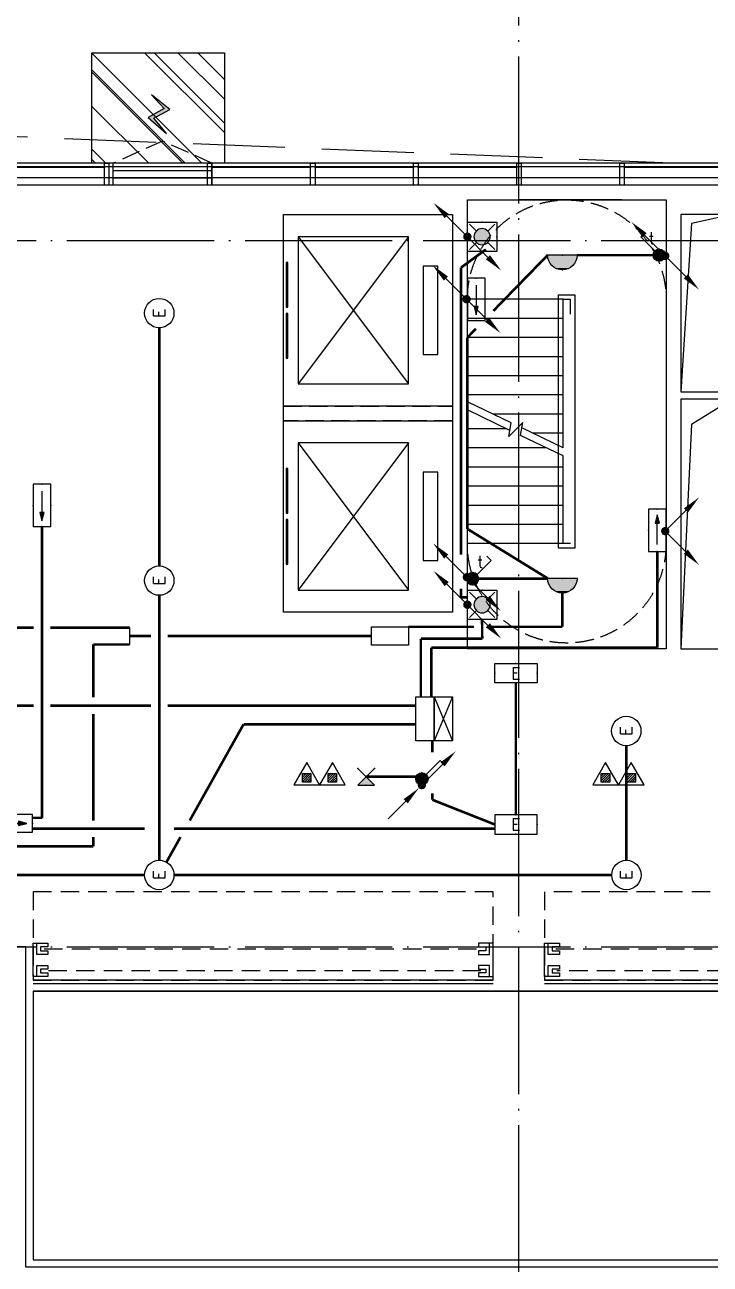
# Model space of a CAD drawing. Extents: x -2209072 to 495824, y -92434 to 572724.
# Drawn here: x 204899 to 214211, y 94390 to 111230 of the extents above; entities that cross this region are included whole.
import ezdxf
from ezdxf.enums import TextEntityAlignment as Align
from ezdxf.xclip import XClip

# ---------------------------------------------------------------- set-up
doc = ezdxf.new("R2010")
doc.units = 0
doc.header["$LTSCALE"] = 1000
doc.header["$MEASUREMENT"] = 0
for name, pattern in [('6#7#幕墙$0$DASH', [0.35, 0.25, -0.1]), ('DASH', [0.35, 0.25, -0.1]), ('X-104 6#7#平面$0$104-1112 结构$0$$AUDIT_BAD_LTYPE1', [0]), ('X-104 6#7#平面$0$109-34 轴网$0$L1$0$$AUDIT_BAD_LTYPE1', [0]), ('X-104 6#7#平面$0$CACHE', [0.375, 0.25, -0.125]), ('X-104 6#7#平面$0$DASH', [0.35, 0.25, -0.1]), ('X-104 6#7#平面$0$DOTE', [2.42, 2, -0.2, 0.02, -0.2]), ('梯段6、7$0$DASH', [0.35, 0.25, -0.1])]:
    doc.linetypes.add(name, pattern=pattern)
doc.layers.get('0').update_dxf_attribs({"linetype": 'CONTINUOUS'})
doc.layers.get('Defpoints').update_dxf_attribs({"linetype": 'CONTINUOUS'})
for name, color, linetype in [('6#7#幕墙$0$04-电动窗', 1, 'CONTINUOUS'), ('6#7#幕墙$0$A-C_玻璃幕墙', 140, 'CONTINUOUS'), ('6#7#幕墙$0$A-C_窗', 140, 'CONTINUOUS'), ('6#7#幕墙$0$A-O_屋面', 201, 'CONTINUOUS'), ('6#7#幕墙$0$A-TECH_结构', 21, 'CONTINUOUS'), ('6#7#幕墙$0$A-金属背板', 30, 'CONTINUOUS'), ('EQUIP-照明', 3, 'CONTINUOUS'), ('EQUIP-箱柜', 3, 'CONTINUOUS'), ('LWIRE', 4, 'CONTINUOUS'), ('TEL_TEXT', 3, 'CONTINUOUS'), ('WIRE-应急', 2, 'DASH'), ('WIRE-照明', 1, 'CONTINUOUS'), ('X-104 6#7#平面$0$A-C_玻璃幕墙', 140, 'CONTINUOUS'), ('X-104 6#7#平面$0$A-E_栏杆', 232, 'CONTINUOUS'), ('X-104 6#7#平面$0$A-E_楼梯', 171, 'CONTINUOUS'), ('X-104 6#7#平面$0$A-E_电梯', 171, 'CONTINUOUS'), ('X-104 6#7#平面$0$A-FC', 242, 'X-104 6#7#平面$0$CACHE'), ('X-104 6#7#平面$0$A-SUR_看线', 231, 'CONTINUOUS'), ('X-104 6#7#平面$0$A-TECH_结构', 21, 'CONTINUOUS'), ('X-104 6#7#平面$0$A_AXIS-轴线', 36, 'X-104 6#7#平面$0$DOTE'), ('X-104 6#7#平面$0$A_STR-砌块墙', 121, 'CONTINUOUS'), ('X-104 6#7#平面$0$EH_玻璃', 156, 'CONTINUOUS'), ('X-104 6#7#平面$0$EQUIP_消防-01', 7, 'CONTINUOUS'), ('梯段6、7$0$A-E_楼梯', 171, 'CONTINUOUS')]:
    doc.layers.add(name, color=color, linetype=linetype)
doc.layers.add('X-104 6#7#平面$0$000套内', color=226, linetype='CONTINUOUS', lineweight=30, plot=False)
doc.styles.add('_TEL_DIM', font='SIMPLEX', dxfattribs={"width": 0.8, "height": 3.5, "bigfont": 'HZTXT'})
doc.styles.get("Standard").update_dxf_attribs({"font": 'gbenor.shx', "bigfont": 'gbcbig.shx'})

# ---------------------------------------------------------------- blocks, each defined once
blk = doc.blocks.new('梯段6、7')
at = {"color": 8, "linetype": '梯段6、7$0$DASH'}
for centre, radius, start, end in [((49800, 3400), 1350, 0, 180), ((49800, -6700), 1350, 0, 180), ((49800, -9820), 1350, 180, 0), ((49800, -16500), 1350, 0, 180), ((49800, -19820), 1350, 180, 0), ((20965, -27260), 1650, 0, 180), ((49800, -27020), 1350, 0, 180), ((20965, -29600), 1650, 180, 0), ((49800, -29880), 1350, 180, 0), ((49800, -57378), 1350, 0, 180), ((20965, -58198), 1650, 0, 180), ((49800, -59458), 1350, 180, 0), ((20965, -60358), 1650, 180, 0), ((49800, -67528), 1350, 0, 180), ((20965, -68018), 1650, 0, 180), ((49800, -70128), 1350, 180, 0), ((20965, -70358), 1650, 180, 0), ((49800, -79978), 1350, 180, 0)]:
    blk.add_arc(centre, radius, start, end, dxfattribs=at)
at = {"layer": 'Defpoints'}
for points in [[(44800, 6850), (54800, 6850), (54800, -3150), (44800, -3150)], [(51150, 4950), (48450, 4950), (48450, -1150), (51150, -1150)], [(44800, -3150), (54800, -3150), (54800, -13150), (44800, -13150)], [(51150, -5150), (48450, -5150), (48450, -11250), (51150, -11250)], [(44800, -13150), (54800, -13150), (54800, -23150), (44800, -23150)], [(51150, -15150), (48450, -15150), (48450, -21250), (51150, -21250)], [(15665, -23150), (25665, -23150), (25665, -33150), (15665, -33150)], [(44800, -23150), (54800, -23150), (54800, -33150), (44800, -33150)], [(19315, -24850), (22615, -24850), (22615, -31250), (19315, -31250)], [(48450, -25150), (51150, -25150), (51150, -31250), (48450, -31250)], [(15665, -53908), (25665, -53908), (25665, -63908), (15665, -63908)], [(44800, -53908), (54800, -53908), (54800, -63908), (44800, -63908)], [(19315, -55608), (22615, -55608), (22615, -62008), (19315, -62008)], [(51150, -55908), (48450, -55908), (48450, -62008), (51150, -62008)], [(15665, -63908), (25665, -63908), (25665, -73908), (15665, -73908)], [(44800, -63908), (54800, -63908), (54800, -73908), (44800, -73908)], [(19315, -65608), (22615, -65608), (22615, -72008), (19315, -72008)], [(51150, -65908), (48450, -65908), (48450, -72008), (51150, -72008)], [(15665, -73908), (25665, -73908), (25665, -83908), (15665, -83908)], [(44800, -73908), (54800, -73908), (54800, -83908), (44800, -83908)], [(19315, -75608), (22615, -75608), (22615, -82008), (19315, -82008)], [(51150, -75908), (48450, -75908), (48450, -82008), (51150, -82008)]]:
    blk.add_lwpolyline(points, close=True, dxfattribs=at)
for points in [[(47328, -61608), (52128, -61608)], [(47328, -71608), (52128, -71608)], [(47328, -81608), (52128, -81608)]]:
    blk.add_lwpolyline(points, dxfattribs=at)
at = {"layer": '梯段6、7$0$A-E_楼梯'}
for p, q in [((49850, -16500), (49750, -16500)), ((49750, -16700), (49750, -16500)), ((49850, -18517), (49850, -16500)), ((49850, -16500), (51150, -16500)), ((49910, -16700), (49910, -16500)), ((49910, -16500), (51150, -16500)), ((49850, -16760), (51150, -16760)), ((51150, -17893), (51150, -16700)), ((49850, -17020), (51150, -17020)), ((49850, -17280), (51150, -17280)), ((49850, -17540), (51150, -17540)), ((49850, -17800), (51150, -17800)), ((50553, -18179), (51150, -17893)), ((50573, -18281), (51150, -18003)), ((51150, -19820), (51150, -18003)), ((49850, -18060), (50801, -18060)), ((50429, -18350), (50396, -18174)), ((50396, -18174), (50588, -18362)), ((50588, -18362), (50553, -18179)), ((49850, -18517), (50409, -18248)), ((49850, -18320), (50259, -18320)), ((49850, -18627), (50429, -18350)), ((50616, -18260), (51150, -18260)), ((50074, -18520), (51150, -18520)), ((49850, -19820), (49850, -18627)), ((49850, -18780), (51150, -18780)), ((49850, -19040), (51150, -19040)), ((49850, -19300), (51150, -19300)), ((49850, -19560), (51150, -19560)), ((49750, -19820), (49853, -19820)), ((49850, -19820), (51150, -19820)), ((49750, -27020), (49850, -27020)), ((65868, -53275), (106225, -53275)), ((66772, -53643), (68592, -54825)), ((66707, -53743), (68846, -55133)), ((66839, -56653), (68977, -55263)), ((65910, -56514), (63784, -56514)), ((66542, -56514), (65910, -56514)), ((66572, -56634), (63784, -56634)), ((66542, -56677), (68846, -58173)), ((66772, -56683), (68592, -57865)), ((66802, -59525), (64634, -59525)), ((66792, -59525), (106225, -59525)), ((49690, -78442), (49690, -77318)), ((49690, -77318), (49910, -77318)), ((49750, -78418), (49750, -77378)), ((49750, -77378), (49850, -77378)), ((49850, -77378), (49850, -80038)), ((49910, -77318), (49910, -80038)), ((48450, -80108), (48450, -80048)), ((49910, -80038), (49850, -80038))]:
    blk.add_line(p, q, dxfattribs=at)
for points in [[(49690, -19880), (49910, -19880), (49910, -16440), (49690, -16440), (49690, -19880)], [(49690, -29360), (49690, -26960), (49910, -26960), (49910, -29880)], [(51150, -29880), (51150, -29620)], [(66542, -53444), (66542, -53275), (66154, -53275)], [(66542, -53305), (66542, -53705), (66342, -53705), (66342, -53305)], [(68882, -54964), (68882, -54795), (68622, -54795), (68622, -54626), (68362, -54626), (68362, -54457), (68102, -54457), (68102, -54288), (67842, -54288), (67842, -54119), (67582, -54119), (67582, -53950), (67322, -53950), (67322, -53781), (67062, -53781), (67062, -53613), (66802, -53613), (66802, -53444), (66542, -53444)], [(68852, -54964), (68852, -54825), (68592, -54825), (68592, -54656), (68332, -54656), (68332, -54487), (68072, -54487), (68072, -54318), (67812, -54318), (67812, -54149), (67552, -54149), (67552, -53980), (67292, -53980), (67292, -53811), (67032, -53811), (67032, -53643), (66772, -53643), (66772, -53474), (66542, -53474)], [(66802, -56484), (66802, -56315), (67062, -56315), (67062, -56146), (67322, -56146), (67322, -55977), (67582, -55977), (67582, -55808), (67842, -55808), (67842, -55640), (68102, -55640), (68102, -55471), (68362, -55471), (68362, -55302), (68622, -55302), (68622, -55133), (68882, -55133), (68882, -54964), (69142, -54964)], [(66832, -56484), (66832, -56345), (67092, -56345), (67092, -56176), (67352, -56176), (67352, -56007), (67612, -56007), (67612, -55838), (67872, -55838), (67872, -55670), (68132, -55670), (68132, -55501), (68392, -55501), (68392, -55332), (68652, -55332), (68652, -55163), (68912, -55163), (68912, -54994), (69142, -54994)], [(69112, -54994), (69112, -55394), (68912, -55394), (68912, -54994)], [(68882, -58004), (68882, -57835), (68622, -57835), (68622, -57667), (68362, -57667), (68362, -57498), (68102, -57498), (68102, -57329), (67842, -57329), (67842, -57160), (67582, -57160), (67582, -56991), (67322, -56991), (67322, -56822), (67062, -56822), (67062, -56653), (66802, -56653), (66802, -56484), (66542, -56484)], [(68852, -58004), (68852, -57865), (68592, -57865), (68592, -57697), (68332, -57697), (68332, -57528), (68072, -57528), (68072, -57359), (67812, -57359), (67812, -57190), (67552, -57190), (67552, -57021), (67292, -57021), (67292, -56852), (67032, -56852), (67032, -56683), (66772, -56683), (66772, -56514), (66542, -56514)], [(66772, -56514), (66772, -56914), (66572, -56914), (66572, -56514)], [(66802, -59525), (66802, -59356), (67062, -59356), (67062, -59187), (67322, -59187), (67322, -59018), (67582, -59018), (67582, -58849), (67842, -58849), (67842, -58680), (68102, -58680), (68102, -58511), (68362, -58511), (68362, -58342), (68622, -58342), (68622, -58173), (68882, -58173), (68882, -58004), (69142, -58004)]]:
    blk.add_lwpolyline(points, dxfattribs=at)
for p in [(66792, -53444), (66792, -53613), (66792, -53781), (66792, -53950), (66792, -54119), (66792, -54288), (66792, -54457), (66792, -54626), (66792, -54795), (66792, -54964), (66792, -55133), (66792, -55302), (66792, -55471), (66792, -55640), (66792, -55808), (66792, -55977), (66792, -56146), (66792, -56315), (66792, -56484), (66792, -56653), (66792, -56822), (66792, -56991), (66792, -57160), (66792, -57329), (66792, -57498), (66792, -57667), (66792, -57835), (66792, -58004), (66792, -58173), (66792, -58342), (66792, -58511), (66792, -58680), (66792, -58849), (66792, -59018), (66792, -59187), (66792, -59356)]:
    blk.add_point(p, dxfattribs=at)
blk = doc.blocks.new('*U1332')
at = {"layer": 'X-104 6#7#平面$0$A-E_栏杆'}
for points in [[(-6250, 50), (0, 50)], [(-6250, 0), (0, 0)]]:
    blk.add_lwpolyline(points, dxfattribs=at)
at = {"layer": 'X-104 6#7#平面$0$A-FC'}
for p, q in [((-150, 475), (-6085, 475)), ((-6085, 174), (-165, 174))]:
    blk.add_line(p, q, dxfattribs=at)
blk.add_lwpolyline([(0, 50), (-6250, 50), (-6250, 1250), (0, 1250)], close=True, dxfattribs=at)
at = {"layer": 'X-104 6#7#平面$0$A-FC', "ltscale": 1000}
for points in [[(-6200, 100), (-6200, 250), (-6050, 250), (-6050, 200), (-6150, 200), (-6150, 150), (-6050, 150), (-6050, 100), (-6250, 100), (-6250, 550), (-6050, 550), (-6050, 500), (-6150, 500), (-6150, 450), (-6050, 450), (-6050, 400), (-6200, 400), (-6200, 550)], [(-50, 100), (-50, 250), (-200, 250), (-200, 200), (-100, 200), (-100, 150), (-200, 150), (-200, 100), (0, 100), (0, 550), (-200, 550), (-200, 500), (-100, 500), (-100, 450), (-200, 450), (-200, 400), (-50, 400), (-50, 550)]]:
    blk.add_lwpolyline(points, dxfattribs=at)
blk = doc.blocks.new('*U1335')
at = {"layer": 'X-104 6#7#平面$0$A-E_栏杆'}
for points in [[(-5250, 50), (0, 50)], [(-5250, 0), (0, 0)]]:
    blk.add_lwpolyline(points, dxfattribs=at)
at = {"layer": 'X-104 6#7#平面$0$A-FC'}
for p, q in [((-150, 475), (-5085, 475)), ((-5085, 174), (-165, 174))]:
    blk.add_line(p, q, dxfattribs=at)
blk.add_lwpolyline([(0, 50), (-5250, 50), (-5250, 1250), (0, 1250)], close=True, dxfattribs=at)
at = {"layer": 'X-104 6#7#平面$0$A-FC', "ltscale": 1000}
for points in [[(-5200, 100), (-5200, 250), (-5050, 250), (-5050, 200), (-5150, 200), (-5150, 150), (-5050, 150), (-5050, 100), (-5250, 100), (-5250, 550), (-5050, 550), (-5050, 500), (-5150, 500), (-5150, 450), (-5050, 450), (-5050, 400), (-5200, 400), (-5200, 550)], [(-50, 100), (-50, 250), (-200, 250), (-200, 200), (-100, 200), (-100, 150), (-200, 150), (-200, 100), (0, 100), (0, 550), (-200, 550), (-200, 500), (-100, 500), (-100, 450), (-200, 450), (-200, 400), (-50, 400), (-50, 550)]]:
    blk.add_lwpolyline(points, dxfattribs=at)
blk = doc.blocks.new('X-104 6#7#平面$0$gvhghjjj')
at = {"layer": 'X-104 6#7#平面$0$A-TECH_结构'}
for points in [[(35800, 17144), (36500, 17144), (36500, 19550), (35800, 19550)], [(35800, 13650), (36500, 13650), (36500, 17044), (35800, 17044)]]:
    blk.add_lwpolyline(points, close=True, dxfattribs=at)
for points in [[(36500, 19550), (35946, 19430), (35800, 17144)], [(36500, 17044), (35946, 16698), (35800, 13650)]]:
    blk.add_lwpolyline(points, dxfattribs=at)
blk = doc.blocks.new('A-电梯2623')
for p, q in [((-575, 1900), (-575, 2100)), ((-575, 2100), (625, 2100)), ((625, 2100), (625, 1900)), ((625, 1900), (-575, 1900)), ((-975, 200), (-975, 1700)), ((-975, 1700), (1025, 1700)), ((1025, 1700), (-975, 200)), ((1025, 200), (-975, 1700)), ((1025, 1700), (1025, 200)), ((1025, 200), (-975, 200))]:
    blk.add_line(p, q)
for points in [[(-1275, 0), (1325, 0), (1325, 2300), (-1275, 2300)], [(-625, 38), (-625, 59), (-18, 59), (-18, 38)], [(68, 38), (68, 59), (675, 59), (675, 38)]]:
    blk.add_lwpolyline(points, close=True)
blk = doc.blocks.new('X-104 6#7#平面$0$dsgdfg')
at = {"layer": 'X-104 6#7#平面$0$A_AXIS-轴线'}
for points in [[(33600, -4500), (33600, 60900)], [(-4000, 19200), (114300, 19200)], [(-4000, 9600), (114300, 9600)]]:
    blk.add_lwpolyline(points, dxfattribs=at)
blk = doc.blocks.new('X-104 6#7#平面$0$esafrg')
at = {"layer": 'X-104 6#7#平面$0$A-TECH_结构'}
blk.add_lwpolyline([(0, 21300), (0, 0), (51800, 0), (51800, 21300)], close=True, dxfattribs=at)
blk.add_lwpolyline([(37600, 21300), (37600, 16000), (37600, 16000), (37600, 12950), (40100, 12950), (40100, 10350), (27700, 10350), (27700, 6700), (51800, 6700), (51800, 0)], dxfattribs=at)
blk = doc.blocks.new('X-104 6#7#平面$0$A$C4EF3200C')
at = {"layer": 'X-104 6#7#平面$0$EH_玻璃'}
h = blk.add_hatch(dxfattribs=at)
h.set_pattern_fill('AR-RROOF', color=256, scale=600, angle=135)
h.set_pattern_definition([(135, (238369.9, -6000.3), (-1724.2092, 646.5784), [11430, -1524, 3810, -762]), (135, (237383.9, -5553.1), (-177.809, -1255.44), [2286, -251.46, 4572, -571.5]), (135, (237642.53, -6188.87), (-3162.8462, 2440.8336), [6096, -1066.8, 3048, -762])])
h.paths.add_polyline_path([(-1630, -500), (-1630, 1000), (170, 1000), (170, -500)])
at = {"layer": 'X-104 6#7#平面$0$A-C_玻璃幕墙'}
blk.add_lwpolyline([(-1630, -500), (-1630, 1000), (170, 1000), (170, -500)], close=True, dxfattribs=at)
blk = doc.blocks.new('6#7#幕墙$0$$TCHSYS$WIN2D')
for p, q in [((-0.5, 0.5), (0.5, 0.5)), ((-0.5, 0.5), (-0.5, -0.5)), ((0.5, 0.5), (0.5, -0.5)), ((0.5, 0.167), (-0.5, 0.167)), ((0.5, -0.167), (-0.5, -0.167)), ((-0.5, -0.5), (0.5, -0.5))]:
    blk.add_line(p, q)
blk = doc.blocks.new('6#7#幕墙$0$开启扇')
at = {"layer": '6#7#幕墙$0$04-电动窗'}
h = blk.add_hatch(color=1, dxfattribs=at)
h.dxf.hatch_style = 1
h.paths.add_polyline_path([(822, 978), (651, 790), (867, 672), (619, 453), (788, 663), (571, 780)])
at = {"layer": '6#7#幕墙$0$04-电动窗', "color": 1}
blk.add_lwpolyline([(822, 978), (651, 790), (867, 672), (619, 453), (788, 663), (571, 780), (822, 978)], close=True, dxfattribs=at)
at = {"layer": '6#7#幕墙$0$A-C_窗', "linetype": '6#7#幕墙$0$DASH'}
blk.add_lwpolyline([(0, 50), (670, 350), (1340, 50)], dxfattribs=at)
at = {"layer": '6#7#幕墙$0$A-C_窗', "xscale": -1340, "yscale": 300, "zscale": 1340, "rotation": 180}
blk.add_blockref('6#7#幕墙$0$$TCHSYS$WIN2D', (670, -100), dxfattribs=at)
blk = doc.blocks.new('6#7#幕墙')
at = {"layer": '6#7#幕墙$0$A-C_玻璃幕墙'}
blk.add_lwpolyline([(177012, 109350), (177012, 87450), (229412, 87450), (229412, 109350), (177012, 109350)], dxfattribs=at)
for points in [[(177062, 109300), (177062, 87500), (229362, 87500), (229362, 109300)], [(205982, 109350), (206042, 109350), (206042, 109050), (205982, 109050)], [(207382, 109350), (207442, 109350), (207442, 109050), (207382, 109050)], [(208782, 109350), (208842, 109350), (208842, 109050), (208782, 109050)], [(210182, 109350), (210242, 109350), (210242, 109050), (210182, 109050)], [(211582, 109350), (211642, 109350), (211642, 109050), (211582, 109050)], [(212982, 109350), (213042, 109350), (213042, 109050), (212982, 109050)], [(177212, 109150), (177212, 87650), (229212, 87650), (229212, 109150)]]:
    blk.add_lwpolyline(points, close=True, dxfattribs=at)
at = {"layer": '6#7#幕墙$0$A-O_屋面', "linetype": '6#7#幕墙$0$DASH', "ltscale": 5}
blk.add_lwpolyline([(213680, 109350), (174412, 110930), (174412, 86150), (214712, 86150), (214712, 87450)], dxfattribs=at)
at = {"layer": '6#7#幕墙$0$A-TECH_结构'}
blk.add_lwpolyline([(177312, 109050), (177312, 87750), (229112, 87750), (229112, 109050)], close=True, dxfattribs=at)
at = {"layer": '6#7#幕墙$0$A-金属背板'}
for points in [[(205982, 109300), (205982, 109290), (204642, 109290), (204642, 109300)], [(208782, 109300), (208782, 109290), (207442, 109290), (207442, 109300)], [(210182, 109300), (210182, 109290), (208842, 109290), (208842, 109300)], [(211582, 109300), (211582, 109290), (210242, 109290), (210242, 109300)], [(214382, 109300), (214382, 109290), (213042, 109290), (213042, 109300)]]:
    blk.add_lwpolyline(points, close=True, dxfattribs=at)
at = {"layer": '6#7#幕墙$0$A-C_玻璃幕墙', "xscale": -1, "rotation": 359.9999999999999}
blk.add_blockref('6#7#幕墙$0$开启扇', (207442, 109300), dxfattribs=at)
blk = doc.blocks.new('X-104 6#7#平面$0$$TWTSYS$00000546')
h = blk.add_hatch()
h.set_pattern_fill('ANSI31', color=256, scale=200, style=0)
h.set_pattern_definition([(45, (-38543.802, -6670.83), (-17.67767, 17.67767), [])])
h.paths.add_polyline_path([(-65, 174), (65, 174), (65, 44), (-65, 44)])
for points in [[(0, 344), (-198, 0), (198, 0)], [(-65, 174), (65, 174), (65, 44), (-65, 44)]]:
    blk.add_lwpolyline(points, close=True)
blk = doc.blocks.new('X-104 6#7#平面$0$灭火器2')
at = {"layer": 'X-104 6#7#平面$0$EQUIP_消防-01', "xscale": 0.88, "yscale": 0.88, "zscale": 0.88, "rotation": 90}
for p in [(-4049632, -27064), (-4049632, -27413)]:
    blk.add_blockref('X-104 6#7#平面$0$$TWTSYS$00000546', p, dxfattribs=at)
blk = doc.blocks.new('X-104 6#7#平面$0$A$C61334207')
at = {"layer": 'X-104 6#7#平面$0$EQUIP_消防-01', "rotation": 270}
for p in [(236143, -3948730), (240202, -3948730)]:
    blk.add_blockref('X-104 6#7#平面$0$灭火器2', p, dxfattribs=at)
blk = doc.blocks.new('X-104 6#7#平面')
at = {"layer": 'X-104 6#7#平面$0$000套内'}
blk.add_lwpolyline([(201062, 98700), (191762, 98700), (191762, 98700), (191762, 98700), (191762, 109200), (177162, 109200), (177162, 87600), (229262, 87600), (229262, 94350), (204912, 94350), (204912, 98700), (202862, 98700), (202862, 98200), (201062, 98200), (201062, 98700)], dxfattribs=at)
at = {"layer": 'X-104 6#7#平面$0$A-E_栏杆'}
for points in [[(205012, 98100), (217412, 98100), (217412, 100500)], [(211212, 98200), (205012, 98200)], [(217212, 98200), (212012, 98200)]]:
    blk.add_lwpolyline(points, dxfattribs=at)
at = {"layer": 'X-104 6#7#平面$0$A-SUR_看线'}
for p, q in [((213012, 109050), (211612, 109050)), ((213012, 108850), (211612, 108850))]:
    blk.add_line(p, q, dxfattribs=at)
at = {"layer": 'X-104 6#7#平面$0$A-TECH_结构', "linetype": 'X-104 6#7#平面$0$DASH'}
blk.add_lwpolyline([(208412, 106050), (210712, 106050), (210712, 105850), (208412, 105850)], close=True, dxfattribs=at)
at = {"linetype": 'X-104 6#7#平面$0$104-1112 结构$0$$AUDIT_BAD_LTYPE1'}
blk.add_blockref('X-104 6#7#平面$0$A$C61334207', (0, 0), dxfattribs=at)
for name, p in [('6#7#幕墙', (0, 0)), ('X-104 6#7#平面$0$dsgdfg', (178012, 89100))]:
    blk.add_blockref(name, p)
ref = blk.add_blockref('梯段6、7', (262062, 124000), dxfattribs=dict(xscale=-1))
XClip(ref).set_block_clipping_path([(48450.0031136706, -21249.9999999696), (51150.0031136755, -15149.9999999696)])
at = {"linetype": 'X-104 6#7#平面$0$109-34 轴网$0$L1$0$$AUDIT_BAD_LTYPE1', "xscale": -1}
for name, p in [('*U1332', (205012, 98200)), ('*U1335', (211962, 98200))]:
    blk.add_blockref(name, p, dxfattribs=at)
at = {"layer": 'X-104 6#7#平面$0$A-E_楼梯', "color": 0}
blk.add_blockref('X-104 6#7#平面$0$A$C4EF3200C', (207442, 109850), dxfattribs=at)
at = {"layer": 'X-104 6#7#平面$0$A-E_电梯', "xscale": -1, "rotation": 270}
for p in [(208412, 107325), (208412, 104525)]:
    blk.add_blockref('A-电梯2623', p, dxfattribs=at)
at = {"layer": 'X-104 6#7#平面$0$A-TECH_结构'}
blk.add_blockref('X-104 6#7#平面$0$gvhghjjj', (178012, 89100), dxfattribs=at)
at = {"layer": 'X-104 6#7#平面$0$A_STR-砌块墙'}
blk.add_blockref('X-104 6#7#平面$0$esafrg', (177312, 87750), dxfattribs=at)
blk = doc.blocks.new('$equip$00001838')
blk.add_circle((0, 0), 0.5)
at = {"color": 7, "style": '_TEL_DIM'}
blk.add_attdef('$TEXT$', text='', height=0.4, dxfattribs=at).set_placement((0, 0), align=Align.MIDDLE_CENTER)
at = {"color": 7, "style": '_TEL_DIM', "flags": 1}
blk.add_attdef('A', text='', height=0.00002, dxfattribs=at).set_placement((0, 0), align=Align.MIDDLE_CENTER)
blk = doc.blocks.new('$equip$00001962')
for p, q in [((0.147, 0.356), (0.625, 0.833)), ((0.625, 0.833), (0.766, 0.692))]:
    blk.add_line(p, q)
blk.add_circle((0, 0.208), 0.208)
for p in [(-0.208, 0.208), (0, 0.417), (0, 0), (0.208, 0.208)]:
    blk.add_point(p)
for points in [[(-0.18, 0.313), (0.18, 0.313), (-0.208, 0.208), (0.208, 0.208)], [(-0.18, 0.104), (0.18, 0.104), (-0.208, 0.208), (0.208, 0.208)], [(-0.104, 0.389), (0.104, 0.389), (-0.18, 0.313), (0.18, 0.313)], [(-0.104, 0.028), (0.104, 0.028), (-0.18, 0.104), (0.18, 0.104)], [(0, 0.417), (0, 0.417), (-0.104, 0.389), (0.104, 0.389)], [(0, 0), (0, 0), (-0.104, 0.028), (0.104, 0.028)]]:
    blk.add_solid(points)
at = {"layer": 'TEL_TEXT', "style": '_TEL_DIM', "flags": 1}
blk.add_attdef('A', text='', height=0.00002, dxfattribs=at).set_placement((0, 0), align=Align.MIDDLE_CENTER)
blk = doc.blocks.new('$equip$00001154')
for p, q in [((0, 0.283), (0, -0.283)), ((0, 0.283), (0.566, -0.283)), ((0.566, 0.283), (0, -0.283))]:
    blk.add_line(p, q)
for p in [(0, 0.004), (0.283, 0), (0.566, 0.283), (0.566, -0.283)]:
    blk.add_point(p)
blk.add_solid([(0, -0.283), (0.283, 0), (0, 0.283)])
at = {"layer": 'TEL_TEXT', "style": '_TEL_DIM', "flags": 1}
blk.add_attdef('A', text='', height=0.00002, dxfattribs=at).set_placement((0, 0), align=Align.MIDDLE_CENTER)
blk = doc.blocks.new('$TelecSys$00000081')
for p, q in [((0.104, 0.104), (0.104, 0.104)), ((-0.104, -0.104), (-0.104, -0.104)), ((-1.15, -1.15), (-0.55, -0.55))]:
    blk.add_line(p, q)
at = {"const_width": 0.142}
blk.add_lwpolyline([(0.071, 0, 1), (-0.071, 0, 1)], format="xyb", close=True, dxfattribs=at)
blk.add_solid([(-0.62, -0.48), (-0.48, -0.62), (-0.1, -0.1)])
at = {"width": 0.8, "flags": 9}
blk.add_attdef('A', (0, 0), '', height=0.00002, rotation=180, dxfattribs=at)
blk = doc.blocks.new('$TelecSys$00000079')
for p, q in [((0.7, 0.7), (0, 0)), ((0.104, 0.104), (0.104, 0.104)), ((-0.104, -0.104), (-0.104, -0.104))]:
    blk.add_line(p, q)
at = {"const_width": 0.142}
blk.add_lwpolyline([(-0.071, 0, 1), (0.071, 0, 1)], format="xyb", close=True, dxfattribs=at)
blk.add_solid([(0.63, 0.77), (0.77, 0.63), (1.15, 1.15)])
at = {"width": 0.8, "flags": 9}
blk.add_attdef('A', (0, 0), '', height=0.00002, dxfattribs=at)
blk = doc.blocks.new('$equip_U$00000189(HT0843)')
at = {"color": 2}
for p, q in [((-0.72, 0.66), (-0.72, 0)), ((0.72, 0.66), (-0.72, 0.66)), ((0.72, 0), (0.72, 0.66)), ((-0.72, 0), (0.72, 0))]:
    blk.add_line(p, q, dxfattribs=at)
at = {"color": 2, "const_width": 0.0125}
for points in [[(0.72, 0.66), (0.72, 0.66), (-0.72, 0.66)], [(-0.72, 0.66), (-0.72, 0)], [(0.72, 0), (0.72, 0.66)], [(-0.72, 0), (0.72, 0)]]:
    blk.add_lwpolyline(points, dxfattribs=at)
at = {"color": 2}
blk.add_lwpolyline([(-0.72, 0.66), (-0.72, 0)], dxfattribs=at)
for p in [(0, 0.66), (-0.72, 0.33), (0, 0), (0.72, 0.33)]:
    blk.add_point(p)
at = {"color": 7, "style": '_TEL_DIM'}
blk.add_attdef('$TEXT$', text='', height=0.4, dxfattribs=at).set_placement((0, 0.33), align=Align.MIDDLE_CENTER)
at = {"color": 7, "style": '_TEL_DIM', "flags": 1}
blk.add_attdef('A', text='', height=0.000025, dxfattribs=at).set_placement((0, 0), align=Align.MIDDLE_CENTER)
blk = doc.blocks.new('$equip$00001168')
blk.add_line((-0.5, 0), (0.5, 0))
blk.add_arc((0, 0), 0.5, 180, 0)
for p in [(-0.5, 0), (0, 0), (0.5, 0), (0, -0.5)]:
    blk.add_point(p)
for points in [[(0.433, -0.25), (-0.433, -0.25), (0.5, 0), (-0.5, 0)], [(0.25, -0.433), (-0.25, -0.433), (0.433, -0.25), (-0.433, -0.25)], [(0, -0.5), (0, -0.5), (0.25, -0.433), (-0.25, -0.433)]]:
    blk.add_solid(points)
at = {"flags": 9}
blk.add_attdef('A', (0, 0), '', height=0.00002, dxfattribs=at)
blk = doc.blocks.new('$equip$00001822')
for p, q in [((0.147, 0.356), (0.625, 0.833)), ((0.625, 0.833), (0.766, 0.692))]:
    blk.add_line(p, q)
blk.add_circle((0, 0.208), 0.208)
for p in [(-0.208, 0.208), (-0.015, 0.001), (0, 0.417), (0.208, 0.208)]:
    blk.add_point(p)
for points in [[(-0.18, 0.313), (0.18, 0.313), (-0.208, 0.208), (0.208, 0.208)], [(-0.18, 0.104), (0.18, 0.104), (-0.208, 0.208), (0.208, 0.208)], [(-0.104, 0.389), (0.104, 0.389), (-0.18, 0.313), (0.18, 0.313)], [(-0.104, 0.028), (0.104, 0.028), (-0.18, 0.104), (0.18, 0.104)], [(0, 0.417), (0, 0.417), (-0.104, 0.389), (0.104, 0.389)], [(0, 0), (0, 0), (-0.104, 0.028), (0.104, 0.028)]]:
    blk.add_solid(points)
at = {"color": 7, "style": '_TEL_DIM'}
blk.add_attdef('$TEXT$', text='', height=0.4, dxfattribs=at).set_placement((0.581, 0.465), align=Align.MIDDLE_CENTER)
at = {"color": 7, "style": '_TEL_DIM', "flags": 1}
blk.add_attdef('A', text='', height=0.00002, dxfattribs=at).set_placement((0, 0), align=Align.MIDDLE_CENTER)
blk = doc.blocks.new('$TelecSys$00000080')
for p, q in [((-0.7, -0.7), (0, 0)), ((0.104, 0.104), (0.104, 0.104)), ((-0.104, -0.104), (-0.104, -0.104))]:
    blk.add_line(p, q)
at = {"const_width": 0.142}
blk.add_lwpolyline([(0.071, 0, 1), (-0.071, 0, 1)], format="xyb", close=True, dxfattribs=at)
blk.add_solid([(-0.63, -0.77), (-0.77, -0.63), (-1.15, -1.15)])
at = {"width": 0.8, "flags": 9}
blk.add_attdef('A', (0, 0), '', height=0.00002, rotation=180, dxfattribs=at)
blk = doc.blocks.new('$equip$00002604')
blk.add_hatch(color=256).paths.add_polyline_path([(0.275, 0.5, 1), (-0.274, 0.5, 1)])
for p, q in [((-0.429, 0.929), (-0.194, 0.694)), ((0.194, 0.694), (0.429, 0.929)), ((-0.429, 0.071), (-0.194, 0.306)), ((0.194, 0.306), (0.429, 0.071))]:
    blk.add_line(p, q)
at = {"const_width": 0.02}
blk.add_lwpolyline([(-0.5, 1), (-0.5, 0), (0.5, 0), (0.5, 1), (-0.5, 1), (-0.5, 0)], dxfattribs=at)
blk.add_lwpolyline([(-0.5, 1), (-0.5, 0), (0.5, 0), (0.5, 1)], close=True)
blk.add_circle((0, 0.5), 0.275)
for p in [(0, 1), (-0.5, 0.5), (0.5, 0.5), (0, 0)]:
    blk.add_point(p)
at = {"color": 7, "style": '_TEL_DIM', "flags": 1}
blk.add_attdef('A', text='', height=0.000025, dxfattribs=at).set_placement((0, 0), align=Align.MIDDLE_CENTER)
blk = doc.blocks.new('$equip_U$00000292(HT0843)')
for p in [(0, 1), (-0.5, 0.5), (0.5, 0.5)]:
    blk.add_point(p)
blk.add_blockref('$equip$00002604', (0, 0))
at = {"color": 7, "style": '_TEL_DIM', "flags": 1}
for tag in ['A', 'REMARK']:
    blk.add_attdef(tag, text='', height=0.000025, dxfattribs=at).set_placement((0, 0), align=Align.MIDDLE_CENTER)
blk = doc.blocks.new('$equip$00002540')
blk.add_hatch(color=256).paths.add_polyline_path([(0.24, 0.372), (0.24, 0.228), (0.528, 0.3)])
for p, q in [((-0.72, 0.6), (-0.72, 0)), ((0.72, 0.6), (-0.72, 0.6)), ((0.72, 0), (0.72, 0.6)), ((-0.72, 0), (0.72, 0)), ((0.24, 0.372), (0.24, 0.228)), ((0.528, 0.3), (0.24, 0.372)), ((0.24, 0.228), (0.528, 0.3))]:
    blk.add_line(p, q)
at = {"color": 7}
blk.add_line((-0.48, 0.3), (0.48, 0.3), dxfattribs=at)
at = {"const_width": 0.02}
blk.add_lwpolyline([(-0.72, 0.6), (-0.72, 0), (0.72, 0), (0.72, 0.6), (-0.72, 0.6), (-0.72, 0)], dxfattribs=at)
for p in [(0, 0.6), (-0.72, 0.3), (0, 0), (0.72, 0.3)]:
    blk.add_point(p)
at = {"color": 7, "style": '_TEL_DIM', "flags": 1}
blk.add_attdef('A', text='', height=0.00002, dxfattribs=at).set_placement((0, 0), align=Align.MIDDLE_CENTER)

msp = doc.modelspace()

# ---------------------------------------------------------------- linework, layer by layer
at = {"layer": 'EQUIP-箱柜'}
for p, q in [((210711, 102100), (210461, 101500)), ((210461, 102100), (210711, 101500))]:
    msp.add_line(p, q, dxfattribs=at)
for points in [[(209611, 103050), (210111, 103050), (210111, 102800), (209611, 102800)], [(210461, 102100), (210461, 101500), (210211, 101500), (210211, 102100)], [(210711, 102100), (210711, 101500), (210461, 101500), (210461, 102100)]]:
    msp.add_lwpolyline(points, close=True, dxfattribs=at)
at = {"layer": 'WIRE-应急', "linetype": 'DASH', "const_width": 35}
for points in [[(210827, 107931), (211163, 108177)], [(210827, 104029), (210827, 107931)], [(206726, 103878), (206726, 107112)], [(205132, 104412), (205132, 100449)], [(213492, 104073), (213492, 102768)], [(210827, 103450), (210827, 103570)], [(206726, 103478), (206726, 99878)], [(210912, 103450), (210827, 103450)], [(211114, 102889), (211112, 103150)], [(210280, 102100), (210280, 102889)], [(210280, 102889), (211114, 102889)], [(210422, 102540), (210422, 102768)], [(210422, 102768), (213492, 102768)], [(210422, 102100), (210422, 102540)], [(211571, 100497), (211571, 102287)], [(205020, 101978), (204631, 101978)], [(206613, 101978), (205245, 101978)], [(210211, 101978), (206838, 101978)], [(207871, 101725), (207140, 100418)], [(210211, 101725), (207871, 101725)], [(210437, 101500), (210437, 101346)], [(213073, 99878), (213073, 101435)], [(209537, 101013), (210217, 101013)], [(210437, 100788), (210437, 100700)], [(210437, 100700), (211283, 100365)], [(205004, 100455), (205132, 100455)], [(205004, 100306), (206526, 100306)], [(207014, 100193), (206824, 99853)], [(206926, 100306), (211283, 100306)], [(201683, 99678), (206526, 99678)], [(206926, 99678), (212873, 99678)]]:
    msp.add_lwpolyline(points, dxfattribs=at)
at = {"layer": 'WIRE-照明', "linetype": 'Continuous'}
msp.add_line((206324, 102810), (206324, 103040), dxfattribs=at)
at = {"layer": 'WIRE-照明', "linetype": 'Continuous', "const_width": 35}
for points in [[(211265, 107342), (212003, 108100)], [(212403, 108100), (213434, 108100)], [(210912, 106980), (211028, 107100)], [(210912, 104380), (210912, 106980)], [(212003, 103708), (210912, 104380)], [(212003, 103703), (211068, 103703)], [(212203, 103508), (212203, 103050)], [(210111, 103050), (210758, 103050)], [(210758, 103050), (211000, 103050)], [(211225, 103050), (211484, 103050)], [(211484, 103050), (212203, 103050)], [(205020, 103040), (202355, 103040)], [(206324, 103040), (205245, 103040)], [(206613, 102925), (206324, 102925)], [(209611, 102925), (206838, 102925)], [(205830, 102810), (205830, 102090)], [(206324, 102810), (205830, 102810)], [(205830, 101865), (205830, 100418)], [(205830, 100193), (205830, 100068)], [(205830, 100068), (201596, 100068)]]:
    msp.add_lwpolyline(points, dxfattribs=at)

# ---------------------------------------------------------------- block references
msp.add_blockref('X-104 6#7#平面', (0, 0))
at = {"layer": 'EQUIP-照明', "yscale": 400, "zscale": 400}
for name, p, xscale, rotation in [('$equip_U$00000292(HT0843)', (210912, 108350), -400, 270.00000000004), ('$equip$00002540', (210912, 107500), 400, 269.9999999999999), ('$equip$00002540', (205012, 104700), 400, 270), ('$equip$00002540', (213612, 104361), 400, 90), ('$equip_U$00000292(HT0843)', (210912, 103350), -400, 270.00000000004), ('$equip$00001154', (209537, 100900), 400, 90), ('$equip$00002540', (204716, 100500), 400, 180)]:
    msp.add_blockref(name, p, dxfattribs=dict(at, xscale=xscale, rotation=rotation))
at = {"layer": 'EQUIP-照明'}
ref = msp.add_blockref('$equip$00001822', (213601, 108100), dxfattribs=dict(at, xscale=400, yscale=400, zscale=400, rotation=90.00000000000001))
ref.add_attrib('$TEXT$', 't', dxfattribs={"layer": '0', "color": 7, "height": 160, "style": '_TEL_DIM'}).set_placement((213415, 108332), align=Align.MIDDLE_CENTER)
at = {"layer": 'EQUIP-照明', "yscale": 400, "zscale": 400}
for name, p, xscale in [('$equip$00001168', (212203, 108100), -400), ('$equip$00001168', (212203, 103708), -400), ('$equip$00001962', (210294, 100900), 400), ('$equip$00002540', (204716, 100260), 400)]:
    msp.add_blockref(name, p, dxfattribs=dict(at, xscale=xscale))
at = {"layer": 'EQUIP-照明', "xscale": 400, "yscale": 400, "zscale": 400, "rotation": 90}
for p in [(206726, 107312), (206726, 103678), (213071, 101635), (206726, 99678), (213073, 99678)]:
    msp.add_blockref('$equip$00001838', p, dxfattribs=at).add_auto_attribs({'$TEXT$': 'E'})
at = {"layer": 'EQUIP-照明'}
ref = msp.add_blockref('$equip$00001822', (210901, 103703), dxfattribs=dict(at, xscale=-400, yscale=400, zscale=400, rotation=270))
ref.add_attrib('$TEXT$', 't', dxfattribs={"layer": '0', "color": 7, "height": 160, "style": '_TEL_DIM'}).set_placement((211087, 103935), align=Align.MIDDLE_CENTER)
ref = msp.add_blockref('$equip_U$00000189(HT0843)', (211571, 102287), dxfattribs=dict(at, xscale=-400, yscale=400, zscale=400))
ref.add_attrib('$TEXT$', 'E', dxfattribs={"layer": '0', "color": 7, "height": 160, "style": '_TEL_DIM'}).set_placement((211571, 102419), align=Align.MIDDLE_CENTER)
at = {"layer": 'EQUIP-照明', "xscale": 400, "yscale": 400, "zscale": 400}
msp.add_blockref('$equip_U$00000189(HT0843)', (211571, 100233), dxfattribs=at).add_auto_attribs({'$TEXT$': 'E'})
at = {"layer": 'LWIRE', "yscale": 400, "zscale": 400}
for name, p, xscale in [('$TelecSys$00000079', (210912, 108350), -400), ('$TelecSys$00000079', (213600, 108091), -400), ('$TelecSys$00000080', (210912, 108350), -400), ('$TelecSys$00000080', (213600, 108091), -400), ('$TelecSys$00000079', (210901, 107501), -400), ('$TelecSys$00000080', (210901, 107501), -400), ('$TelecSys$00000079', (213601, 104350), 400), ('$TelecSys$00000080', (213601, 104350), -400), ('$TelecSys$00000079', (210906, 103724), -400), ('$TelecSys$00000079', (210912, 103350), -400), ('$TelecSys$00000080', (210906, 103724), -400), ('$TelecSys$00000080', (210912, 103350), -400), ('$TelecSys$00000079', (210294, 100900), 400), ('$TelecSys$00000081', (210294, 100900), 400)]:
    msp.add_blockref(name, p, dxfattribs=dict(at, xscale=xscale))

doc.saveas('drawing.dxf')
